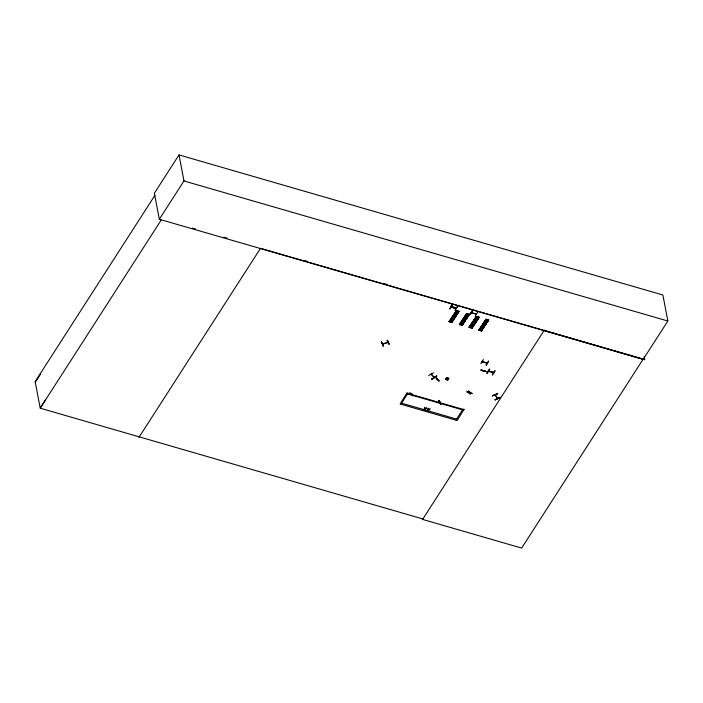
<?xml version="1.0" encoding="UTF-8"?>
<svg xmlns="http://www.w3.org/2000/svg" width="703" height="703" viewBox="0 0 703 703"><rect width="100%" height="100%" fill="white"/><g stroke="black" fill="none" stroke-linecap="round" stroke-linejoin="round"><path stroke-width="1.05" d="M472.082 393.39L466.924 391.694M411.387 394.198L412.02 394.093L411.448 394.19M437.284 379.427L436.897 379.427M387.248 342.089L387.511 342.607L387.854 341.886M440.394 402.16L440.008 402.283M412.933 395.982L409.787 392.467M381.509 342.168L383.284 346.113L381.509 341.974M439.015 400.42L440.781 404.357M434.349 377.467L433.813 376.905M466.933 391.931L472.108 393.416M440.517 402.336L439.902 401.967L440.025 402.52M497.654 398.056L497.504 398.61L495.088 394.937M497.17 397.863L497.46 398.548M35.291 382.379L40.51 374.145M45.431 399.954L40.22 408.197L422.881 518.963L422.6 519.412L544.394 329.997M179.001 154.915L154.37 193.228L159.335 219.257L643.21 359.33L667.85 321.016L662.885 294.988L179.001 154.915L183.966 180.943L159.335 219.257M154.88 195.416L35.15 381.624L40.22 408.197L161.136 220.144M138.992 437.31L260.505 248.344M449.806 308.819L452.389 304.759M449.858 308.863L452.424 304.584L449.815 308.652M455.72 307.712L455.781 308.309L455.843 307.721M454.999 310.155L457.688 306.288M455.289 310.418L457.583 306.077M464.042 409.348L457.135 420.499L400.121 403.997L407.028 392.845M472.398 310.55L469.762 314.628L472.627 310.436M472.592 310.445L469.999 314.663M471.335 312.229L471.405 312.809L471.467 312.22M471.827 312.325L471.915 312.738M477.776 311.93L475.237 316.165M445.517 379.312L446.625 377.537L448.962 378.135L447.767 380.042L445.517 379.277L447.767 380.042M483.418 359.505L480.834 363.732M486.74 363.187L487.39 363.143L482.161 361.298M486.318 365.332L488.638 361.008L486.01 365.059M422.819 518.946L422.529 519.394L521.661 548.085L643.175 359.11L261.56 248.642M480.957 370.156L486.239 371.448L481.098 369.927M489.648 369.216L487.012 373.267M487.065 373.311L489.666 369.049L487.021 373.1M493.418 372.282L493.453 372.898L493.058 372.177M492.487 374.919L495.132 370.868M449.085 321.587L456.467 310.524L459.024 311.306L452.011 322.475L449.068 321.57L456.475 310.594M449.129 321.605L449.973 321.842L457.196 310.893L449.41 321.684L456.291 310.621M456.968 310.673L449.911 321.833M451.836 322.343L459.024 311.306L451.124 322.202L458.409 311.271L459.059 311.385M451.467 322.317L458.716 311.376M462.266 325.436L459.323 324.549L466.528 313.582L469.261 314.267L462.258 325.445L469.305 314.355L468.585 314.206L461.432 325.19M459.375 324.566L466.704 313.494L467.249 313.723L459.99 324.663M459.876 324.716L467.398 313.863M461.757 325.296L469.129 314.39M461.704 325.278L469.261 314.267L461.88 325.331M476.335 316.429L479.235 317.299L471.994 328.266L469.05 327.361L476.274 316.403L469.068 327.37L476.485 316.394L477.161 316.684L469.938 327.633L476.95 316.464L469.446 327.484M469.226 327.264L476.836 316.578M476.95 316.464L469.762 327.501M471.502 328.116L478.515 317.009M471.616 328.143L479.007 317.088L471.766 328.108L471.274 327.958M471.994 328.266L479.218 317.308M479.182 330.305L486.01 319.224L478.805 330.19L486.186 319.127L488.743 319.909L481.555 330.946M486.581 319.399L479.305 330.34L486.907 319.505M488.242 319.76L480.861 330.814L488.084 319.865L488.743 319.909L481.414 330.981M480.975 370.086L486.107 371.606M383.284 346.113L381.492 342.001M438.76 400.534L440.772 404.19M456.361 308.257C443.663 301.991 456.388 311.332 456.212 307.8M476.274 313.854L476.406 313.652M482.232 361.676L482.592 361.975M493.497 372.362L488.567 371.21M428.654 375.56L433.549 372.862M432.037 379.145L436.686 375.991L432.029 379.119M436.036 377.66L438.936 381.096M436.739 379.26L436.844 379.848L437.319 379.163M435.763 377.59L439.173 381L436.009 377.643M425.069 408.434L426.677 407.898M423.18 409.427L423.637 409.77L424.726 408.592M430.025 408.865L428.461 409.621L428.294 408.364M426.519 410.403L426.976 410.737L428.074 409.559M424.928 409.937L425.368 410.271L425.192 408.944L426.721 408.118M428.276 410.904L428.707 411.237L428.531 409.911L430.06 409.084M423.215 409.647L424.77 408.803L424.559 407.283M426.563 410.614L428.118 409.779L427.907 408.258M451.124 322.202L451.634 322.361M451.185 322.229L458.558 311.236M478.787 330.173L481.748 331.078M478.963 330.085L479.683 330.454M481.52 330.867L481.019 330.718L488.409 319.962M382.537 344.031L387.924 342.273M382.915 343.521C381.949 345.094 383.522 342.915 383.012 344.101M492.425 395.833L497.742 393.531L492.434 395.824M497.768 393.671L492.504 395.815M495.307 395.068L495.474 394.787M495.149 399.919L500.22 397.239L495.132 399.875M476.388 314.241L471.37 312.765M488.998 371.386L488.409 370.859L488.418 371.43L493.286 372.485M411.448 393.97L411.36 393.785M387.353 340.252L389.163 344.198L387.362 340.27M438.76 400.561L440.825 404.401M469.244 392.643C467.882 392.81 469.859 393.276 469.384 392.151L469.63 392.687L469.648 391.843M468.664 392.564L469.34 392.828L469.121 392.256M470.228 394.453L468.541 390.683M434.278 377.045L434.366 377.529L431.326 374.242M495.264 394.858L497.698 398.443M431.238 374.233L431.299 374.611M433.979 376.808L434.199 377.616L430.965 373.917M471.528 312.624L476.564 314.1M487.179 363.302L482.24 361.869M411.554 394.348L411.853 393.68M476.124 313.925L475.966 313.573M183.966 180.943L667.85 321.016M192.288 228.071L195.452 228.985M223.906 237.219L227.069 238.132M304.012 260.409L307.176 261.323M384.146 283.608L387.3 284.522M407.09 393.17L464.103 409.673M424.594 407.503L425.113 408.654M544.113 330.436L644.809 359.778L644.194 356.553M488.339 371.36L488.427 371.412M485.448 320.252L488.014 321.016M475.703 317.431L478.268 318.195M455.72 311.649L458.286 312.413M465.966 314.61L468.532 315.383M484.956 320.99L487.522 321.763M465.474 315.357L468.04 316.122M475.219 318.178L477.776 318.942M455.236 312.387L457.794 313.16M474.481 319.285L477.047 320.05M484.226 322.106L486.792 322.87M464.745 316.464L467.31 317.238M454.498 313.503L457.064 314.267M483.576 323.09L486.142 323.863M473.84 320.278L476.397 321.043M453.857 314.487L456.414 315.26M464.094 317.457L466.66 318.222M482.847 324.206L485.404 324.971M463.365 318.564L465.922 319.338M473.101 321.385L475.667 322.15M453.119 315.603L455.685 316.368M469.955 326.157L472.521 326.921M479.692 328.978L482.258 329.742M460.21 323.336L462.776 324.101M449.973 320.366L452.539 321.139M492.908 372.713L492.979 372.203M488.875 370.991L488.91 371.527M494.912 370.78L492.267 374.831M434.111 377.564L433.971 376.887M431.519 374.488L431.475 374.093M388.926 344.25L387.063 340.375M495.193 394.48L495.343 394.919M487.241 362.722L487.109 362.924M476.054 313.547L475.878 313.714M482.653 361.395L482.522 361.597M482.073 361.439L482.223 361.896M483.541 370.56L483.348 371.351L483.251 370.578M483.365 370.507L483.172 371.298L483.066 370.859M471.238 312.369L471.397 312.826M469.824 391.896L469.683 392.669L469.569 391.87M468.734 392.379L468.91 392.977M451.625 306.473L451.493 306.684M451.045 306.526L451.194 306.983M463.04 409.058L456.071 419.884M462.53 409.849L407.52 393.926M456.581 419.093L401.571 403.171M437.073 379.066L437.389 379.541M428.417 409.401L428.531 409.911M408.03 393.135L401.061 403.961M387.722 341.886L387.898 342.484L382.555 344.206L382.458 343.626M428.197 410.069L428.32 411.123M424.849 409.102L424.972 410.157M446.273 378.618L446.51 379.339L447.495 379.471L448.259 378.486L447.029 378.029L446.273 378.618M436.721 376.158L431.862 378.961L436.721 376.158M500.255 397.406L495.035 399.708L500.264 397.432"/></g></svg>
